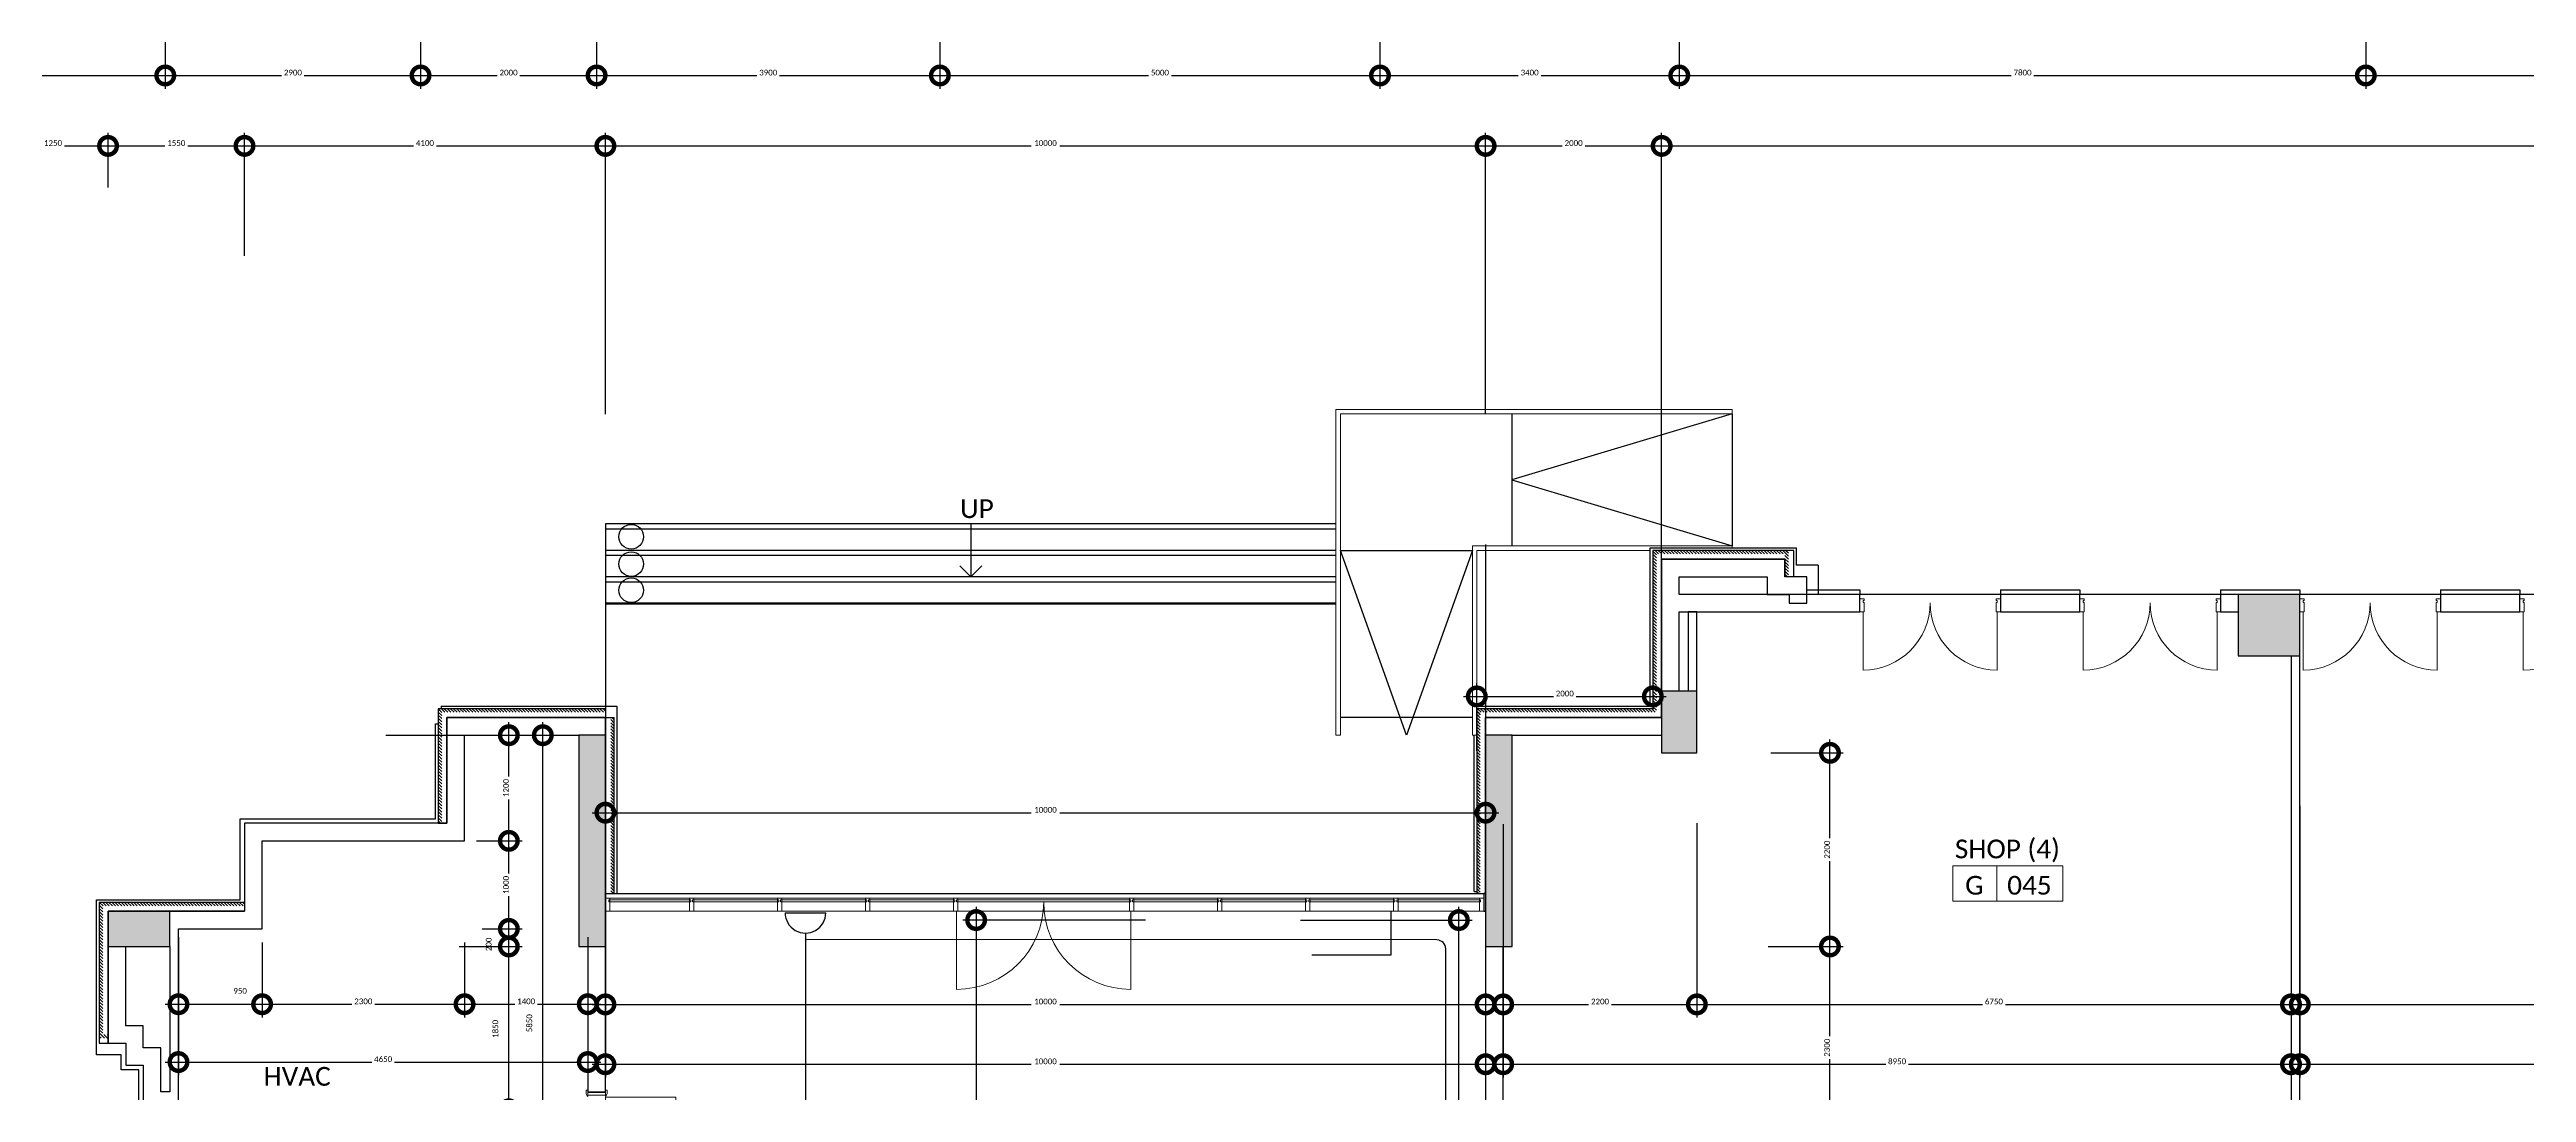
# Model space of a CAD drawing. Header units: metres. Extents: x 15.7 to 112.1, y 4.7 to 71.5.
# Drawn here: x 46.48 to 74.62, y 59.69 to 71.54 of the extents above; entities that cross this region are included whole.
import ezdxf

# ---------------------------------------------------------------- set-up
doc = ezdxf.new("R2010")
doc.units = ezdxf.units.M
doc.set_wipeout_variables(frame=1)
doc.linetypes.add('ECG_Line-Ptrn-Sold', pattern=[9144.001, 9144, -0.001])
doc.layers.get('0').update_dxf_attribs({"color": 3})
doc.layers.add('00', color=252, linetype='Continuous')
doc.layers.add('E-SOCKET', color=3, linetype='Continuous')
for name, color, linetype, lineweight in [('A-DETL-THIN', 151, 'ECG_Line-Ptrn-Sold', 25), ('A-DIM', 7, 'Continuous', 5), ('A-DOOR', 5, 'Continuous', 5), ('A-ELEV', 1, 'ECG_Line-Ptrn-Sold', 9), ('A-FLOR-HRAL', 1, 'Continuous', 9), ('A-TEXT', 7, 'ECG_Line-Ptrn-Sold', 13), ('A-WIN', 4, 'ECG_Line-Ptrn-Sold', 5)]:
    doc.layers.add(name, color=color, linetype=linetype, lineweight=lineweight)
doc.styles.add('Calibri', font='calibri.ttf', dxfattribs={"height": 0.212639})
doc.dimstyles.new('ECG_Dimn-Detl-100', dxfattribs={"dimscale": 0.3048, "dimtxt": 0.25, "dimasz": 1.312336, "dimexe": 0.492126, "dimexo": 0.0625, "dimgap": 0, "dimtad": 1, "dimdec": 0, "dimlfac": 1000, "dimzin": 0, "dimdsep": 46, "dimtxsty": 'Calibri', "dimblk1": 'DOTSMALL', "dimblk2": 'DOTSMALL', "dimsah": 1, "dimcen": 0.09, "dimdle": 0.492126, "dimazin": 0, "dimtfac": 1, "dimtdec": 4, "dimtix": 1, "dimtmove": 0, "dimatfit": 3, "dimfxl": 0.492126, "dimfxlon": 1, "dimtvp": 1, "dimtolj": 1, "dimtzin": 0, "dimarcsym": 2})
doc.dimstyles.new('ECG_Dimn-Detl-100_1', dxfattribs={"dimscale": 0.3048, "dimtxt": 0.25, "dimasz": 1.312336, "dimexe": 0.492126, "dimexo": 0.0625, "dimgap": 0, "dimtad": 1, "dimdec": 0, "dimlfac": 1000, "dimzin": 0, "dimdsep": 46, "dimtxsty": 'Calibri', "dimblk1": 'DOTSMALL', "dimblk2": 'DOTSMALL', "dimsah": 1, "dimcen": 0.09, "dimdle": 0.492126, "dimazin": 0, "dimtfac": 1, "dimtdec": 4, "dimtix": 1, "dimtmove": 2, "dimatfit": 3, "dimfxl": 0.492126, "dimfxlon": 1, "dimtvp": 1, "dimtolj": 1, "dimtzin": 0, "dimarcsym": 2})
doc.dimstyles.new('ECG_Dimn-Detl-100_2', dxfattribs={"dimscale": 0.3048, "dimtxt": 0.25, "dimasz": 1.312336, "dimexe": 0.492126, "dimexo": 0.0625, "dimgap": 0, "dimtad": 1, "dimdec": 0, "dimlfac": 1000, "dimzin": 0, "dimdsep": 46, "dimtxsty": 'Calibri', "dimblk1": 'DOTSMALL', "dimblk2": 'DOTSMALL', "dimsah": 1, "dimcen": 0.09, "dimdle": 0.492126, "dimazin": 0, "dimtfac": 1, "dimtdec": 4, "dimtix": 1, "dimtmove": 0, "dimatfit": 3, "dimfxl": 0.492126, "dimfxlon": 1, "dimtvp": 1, "dimtolj": 1, "dimtzin": 0, "dimarcsym": 2})
pattern_1 = [(135, (0, 0), (-0.0176776695, -0.0176776695), [])]

# ---------------------------------------------------------------- blocks, each defined once
blk = doc.blocks.new('Railing - Railing-2168353-GROUND FLOOR PLAN')
at = {"layer": 'A-FLOR-HRAL'}
for p, q in [((61.094, 67.447), (61.094, 65.847)), ((63.094, 67.447), (61.094, 67.447)), ((61.144, 67.397), (61.144, 65.847)), ((63.094, 67.397), (61.144, 67.397)), ((65.594, 67.447), (63.094, 67.447)), ((65.594, 67.397), (63.094, 67.397)), ((65.594, 67.447), (65.594, 67.397)), ((61.094, 65.847), (61.094, 63.747)), ((61.144, 65.847), (61.144, 63.747)), ((61.144, 63.747), (61.094, 63.747))]:
    blk.add_line(p, q, dxfattribs=at)
blk = doc.blocks.new('Railing - Railing-2168357-GROUND FLOOR PLAN')
at = {"layer": 'A-FLOR-HRAL'}
for p, q in [((62.644, 65.897), (62.644, 65.847)), ((63.094, 65.897), (62.644, 65.897)), ((65.594, 65.897), (63.094, 65.897)), ((65.594, 65.897), (65.594, 65.877)), ((62.644, 65.847), (62.644, 63.747)), ((62.694, 65.847), (62.694, 64.047)), ((63.094, 65.847), (62.694, 65.847)), ((64.664, 65.847), (63.094, 65.847)), ((62.694, 63.747), (62.644, 63.747))]:
    blk.add_line(p, q, dxfattribs=at)
blk = doc.blocks.new('ECG_Hollow Metal Doors and Frames_ External_Double Leaves - 1600x2200 mm-3162337-GROUND FLOOR PLAN')
at = {"layer": 'A-DOOR'}
for p, q in [((-0.74, 0.1), (-0.74, 0.9)), ((-0.74, 0.9), (-0.69, 0.9)), ((-0.69, 0.9), (-0.69, 0.1)), ((0.69, 0.9), (0.69, 0.1)), ((0.74, 0.9), (0.69, 0.9)), ((0.69, 0.1), (0.69, 0.9)), ((0.69, 0.9), (0.74, 0.9)), ((0.74, 0.1), (0.74, 0.9)), ((0.74, 0.9), (0.74, 0.1)), ((-0.777, 0.12), (-0.817, 0.12)), ((-0.817, 0.12), (-0.817, 0.1)), ((-0.8, 0.1), (-0.747, 0.1)), ((-0.76, 0.1), (-0.792, 0.1)), ((-0.792, 0.1), (-0.792, -0.1)), ((-0.751, 0.106), (-0.777, 0.12)), ((-0.76, -0.1), (-0.76, 0.1)), ((-0.69, 0.1), (-0.74, 0.1)), ((0.69, 0.1), (0.74, 0.1)), ((0.74, 0.1), (0.69, 0.1)), ((0.747, 0.1), (0.8, 0.1)), ((0.777, 0.12), (0.751, 0.106)), ((0.76, 0.1), (0.76, -0.1)), ((0.792, 0.1), (0.76, 0.1)), ((0.817, 0.12), (0.777, 0.12)), ((0.792, -0.1), (0.792, 0.1)), ((0.817, 0.1), (0.817, 0.12)), ((-0.817, -0.1), (-0.817, -0.12)), ((-0.817, -0.12), (-0.777, -0.12)), ((-0.747, -0.1), (-0.8, -0.1)), ((-0.792, -0.1), (-0.76, -0.1)), ((-0.777, -0.12), (-0.751, -0.106)), ((0.8, -0.1), (0.747, -0.1)), ((0.751, -0.106), (0.777, -0.12)), ((0.76, -0.1), (0.792, -0.1)), ((0.777, -0.12), (0.817, -0.12)), ((0.817, -0.12), (0.817, -0.1))]:
    blk.add_line(p, q, dxfattribs=at)
for centre, radius, start, end in [((-0.74, 0.16), 0.74, 360, 90), ((0.74, 0.16), 0.74, 90, 180), ((-0.755, 0.099), 0.00806, 7.125, 60.2551), ((0.755, 0.099), 0.00806, 119.7449, 172.875), ((-0.755, -0.099), 0.00806, 299.7449, 352.875), ((0.755, -0.099), 0.00806, 187.125, 240.2551)]:
    blk.add_arc(centre, radius, start, end, dxfattribs=at)
blk = doc.blocks.new('Rectangular Mullion - ECG-LEFT-END-MULION-DETAIL-2263705-GROUND FLOOR PLAN')
at = {"layer": 'A-ELEV'}
for p, q in [((61.799, 61.897), (62.724, 61.897)), ((61.799, 61.853), (61.799, 61.877)), ((61.799, 61.877), (62.724, 61.877)), ((62.724, 61.853), (61.799, 61.853)), ((61.799, 61.747), (62.724, 61.747)), ((62.724, 61.877), (62.724, 61.853))]:
    blk.add_line(p, q, dxfattribs=at)
blk = doc.blocks.new('Rectangular Mullion - ECG-LEFT-END-MULION-DETAIL-3430817-GROUND FLOOR PLAN')
at = {"layer": 'A-ELEV'}
for p, q in [((60.799, 61.897), (61.749, 61.897)), ((60.799, 61.853), (60.799, 61.877)), ((60.799, 61.877), (61.749, 61.877)), ((61.749, 61.853), (60.799, 61.853)), ((60.799, 61.747), (61.749, 61.747)), ((61.749, 61.877), (61.749, 61.853))]:
    blk.add_line(p, q, dxfattribs=at)
blk = doc.blocks.new('Rectangular Mullion - ECG-RIGHT-END-MULION-DETAIL-3048308-GROUND FLOOR PLAN')
at = {"layer": 'A-WIN'}
for p, q in [((-0.05, 0.012), (-0.05, 0.032)), ((-0.05, 0.032), (0, 0.032)), ((-0.038, 0.012), (-0.05, 0.012)), ((-0.038, -0.012), (-0.038, 0.012)), ((0, 0.032), (0, -0.118)), ((-0.05, -0.118), (-0.05, -0.012)), ((-0.05, -0.012), (-0.038, -0.012)), ((0, -0.118), (-0.05, -0.118))]:
    blk.add_line(p, q, dxfattribs=at)
blk = doc.blocks.new('Rectangular Mullion - ECG-LEFT-END-MULION-DETAIL-3048309-GROUND FLOOR PLAN')
at = {"layer": 'A-WIN'}
for p, q in [((0, 0.032), (-0.05, 0.032)), ((-0.05, 0.032), (-0.05, 0.012)), ((-0.05, 0.012), (-0.038, 0.012)), ((-0.038, 0.012), (-0.038, -0.012)), ((0, -0.118), (0, 0.032)), ((-0.05, -0.012), (-0.05, -0.118)), ((-0.038, -0.012), (-0.05, -0.012)), ((-0.05, -0.118), (0, -0.118))]:
    blk.add_line(p, q, dxfattribs=at)
blk = doc.blocks.new('Rectangular Mullion - ECG-MID-MULION-DETAIL-3048310-GROUND FLOOR PLAN')
at = {"layer": 'A-WIN'}
for p, q in [((-0.025, 0.032), (0.025, 0.032)), ((-0.025, 0.012), (-0.025, 0.032)), ((-0.01, 0.012), (-0.025, 0.012)), ((-0.01, -0.012), (-0.01, 0.012)), ((0.025, 0.012), (0.01, 0.012)), ((0.01, 0.012), (0.01, -0.012)), ((0.025, 0.032), (0.025, 0.012)), ((-0.025, -0.118), (-0.025, -0.012)), ((-0.025, -0.012), (-0.01, -0.012)), ((0.025, -0.118), (-0.025, -0.118)), ((0.01, -0.012), (0.025, -0.012)), ((0.025, -0.012), (0.025, -0.118))]:
    blk.add_line(p, q, dxfattribs=at)
blk = doc.blocks.new('M_Door-Curtain-Wall-Double-Storefront - M_Door-Curtain-Wall-Double-Storefront-3430836-GROUND FLOOR PLAN')
at = {"layer": 'A-DOOR'}
for p, q in [((-0.99, 0.118), (-0.99, 1.006)), ((0.99, 0.118), (0.99, 1.006))]:
    blk.add_line(p, q, dxfattribs=at)
for centre, start, end in [((-0.99, 0.016), 0, 90), ((0.99, 0.016), 90, 180)]:
    blk.add_arc(centre, 0.99, start, end, dxfattribs=at)
blk = doc.blocks.new('Rectangular Mullion - ECG-LEFT-END-MULION-DETAIL-2298037-GROUND FLOOR PLAN')
at = {"layer": 'A-ELEV'}
for p, q in [((62.894, 15.147), (61.919, 15.147)), ((61.919, 15.017), (61.919, 15.041)), ((61.919, 15.041), (62.894, 15.041)), ((62.894, 15.017), (61.919, 15.017)), ((62.894, 14.997), (61.919, 14.997))]:
    blk.add_line(p, q, dxfattribs=at)
blk = doc.blocks.new('Rectangular Mullion - ECG-LEFT-END-MULION-DETAIL-2298038-GROUND FLOOR PLAN')
at = {"layer": 'A-ELEV'}
for p, q in [((63.869, 15.147), (62.894, 15.147)), ((62.894, 15.041), (63.869, 15.041)), ((63.869, 15.017), (62.894, 15.017)), ((63.869, 14.997), (62.894, 14.997)), ((63.869, 15.041), (63.869, 15.017))]:
    blk.add_line(p, q, dxfattribs=at)
blk = doc.blocks.new('Rectangular Mullion - ECG-LEFT-END-MULION-DETAIL-3429149-GROUND FLOOR PLAN')
at = {"layer": 'A-ELEV'}
for p, q in [((52.844, 61.897), (53.749, 61.897)), ((52.844, 61.853), (52.844, 61.877)), ((52.844, 61.877), (53.749, 61.877)), ((53.749, 61.853), (52.844, 61.853)), ((52.844, 61.747), (53.749, 61.747)), ((53.749, 61.877), (53.749, 61.853))]:
    blk.add_line(p, q, dxfattribs=at)
blk = doc.blocks.new('M_Door-Curtain-Wall-Double-Storefront - M_Door-Curtain-Wall-Double-Storefront-3337631-GROUND FLOOR PLAN')
at = {"layer": 'A-DOOR'}
for p, q in [((-0.762, 0.118), (-0.762, 0.778)), ((0.762, 0.118), (0.762, 0.778))]:
    blk.add_line(p, q, dxfattribs=at)
for centre, start, end in [((-0.762, 0.016), 0, 90), ((0.762, 0.016), 90, 180)]:
    blk.add_arc(centre, 0.762, start, end, dxfattribs=at)
blk = doc.blocks.new('Rectangular Mullion - ECG-RIGHT-END-MULION-DETAIL-3271408-GROUND FLOOR PLAN')
at = {"layer": 'A-WIN'}
for p, q in [((-0.05, 0.012), (-0.05, 0.032)), ((-0.05, 0.032), (0, 0.032)), ((-0.038, 0.012), (-0.05, 0.012)), ((-0.038, -0.012), (-0.038, 0.012)), ((0, 0.032), (0, -0.118)), ((-0.05, -0.118), (-0.05, -0.012)), ((-0.05, -0.012), (-0.038, -0.012)), ((0, -0.118), (-0.05, -0.118))]:
    blk.add_line(p, q, dxfattribs=at)
blk = doc.blocks.new('Rectangular Mullion - ECG-LEFT-END-MULION-DETAIL-3337275-GROUND FLOOR PLAN')
at = {"layer": 'A-WIN'}
for p, q in [((0, 0.032), (-0.05, 0.032)), ((-0.05, 0.032), (-0.05, 0.012)), ((-0.05, 0.012), (-0.038, 0.012)), ((-0.038, 0.012), (-0.038, -0.012)), ((0, -0.118), (0, 0.032)), ((-0.05, -0.012), (-0.05, -0.118)), ((-0.038, -0.012), (-0.05, -0.012)), ((-0.05, -0.118), (0, -0.118))]:
    blk.add_line(p, q, dxfattribs=at)
blk = doc.blocks.new('ECG_G-Tag-Room - ECG_G-Tag-Room-Engl-1568319-GROUND FLOOR PLAN')
at = {"layer": 'A-TEXT'}
for p, q in [((-0.00625, 0), (-0.00625, -0.004)), ((0.00625, 0), (-0.00625, 0)), ((-0.00125, -0.004), (-0.00125, 0)), ((0.00625, 0), (0.00625, -0.004)), ((0.00625, -0.004), (-0.00625, -0.004))]:
    blk.add_line(p, q, dxfattribs=at)
blk = doc.blocks.new('_DotSmall')
at = {"color": 0, "linetype": 'ByBlock', "const_width": 0.5}
blk.add_lwpolyline([(-0.0625, 0, 1), (0.0625, 0, 1)], format="xyb", close=True, dxfattribs=at)
blk = doc.blocks.new('SS')
at = {"color": 3}
blk.add_wipeout([(-0.231, 0), (-0.222, 0.062), (-0.202, 0.111), (-0.167, 0.159), (-0.126, 0.193), (-0.069, 0.22), (-0.025, 0.229), (0.05, 0.225), (0.112, 0.201), (0.155, 0.171), (0.195, 0.123), (0.218, 0.077), (0.229, 0.025), (0.229, 0)], dxfattribs=at)
at = {"layer": 'E-SOCKET', "color": 3}
for points in [[(0, 0.231), (-0.002, 0.449)], [(0.231, 0), (-0.231, 0)]]:
    blk.add_lwpolyline(points, dxfattribs=at)
blk.add_arc((0, 0), 0.231, 359.9102, 180.0898, dxfattribs=at)

msp = doc.modelspace()

# ---------------------------------------------------------------- hatches: boundary and pattern name
at = {"layer": '00'}
h = msp.add_hatch(dxfattribs=at)
h.set_pattern_fill('FP_2', color=256, style=0, pattern_type=2)
h.set_pattern_definition(pattern_1)
h.paths.add_polyline_path([(66.2339, 65.8073), (66.2339, 65.8473), (64.6939, 65.8473), (64.6939, 65.8073), (66.1939, 65.8073)], flags=0)
h = msp.add_hatch(dxfattribs=at)
h.set_pattern_fill('FP_2', color=256, style=0, pattern_type=2)
h.set_pattern_definition(pattern_1)
h.paths.add_polyline_path([(64.7339, 64.0073), (64.7339, 65.8073), (64.6939, 65.8073), (64.6939, 64.0073)], flags=0)
h = msp.add_hatch(dxfattribs=at)
h.set_pattern_fill('FP_2', color=256, style=0, pattern_type=2)
h.set_pattern_definition(pattern_1)
h.paths.add_polyline_path([(66.1939, 65.5473), (66.2339, 65.5473), (66.2339, 65.8073), (66.1939, 65.8073), (66.1939, 65.7473)], flags=0)
for points in [[(72.0439, 64.6473), (72.0439, 65.3473), (71.3439, 65.3473), (71.3439, 64.6473), (71.9439, 64.6473)], [(65.1939, 63.5473), (65.1939, 64.2473), (64.7939, 64.2473), (64.7939, 63.5473)], [(52.4939, 61.3473), (52.7939, 61.3473), (52.7939, 63.7473), (52.4939, 63.7473), (52.4939, 62.8658)], [(62.7939, 61.3473), (63.0939, 61.3473), (63.0939, 63.7473), (62.7939, 63.7473), (62.7939, 62.8658)], [(47.1439, 61.3473), (47.8439, 61.3473), (47.8439, 61.7473), (47.1439, 61.7473)]]:
    msp.add_hatch(color=256, dxfattribs=at).paths.add_polyline_path(points, flags=0)
h = msp.add_hatch(dxfattribs=at)
h.set_pattern_fill('FP_2', color=256, style=0, pattern_type=2)
h.set_pattern_definition(pattern_1)
h.paths.add_polyline_path([(50.8939, 62.7473), (50.9339, 62.7473), (50.9339, 64.0473), (50.8939, 64.0473), (50.8939, 62.8658)], flags=0)
h = msp.add_hatch(dxfattribs=at)
h.set_pattern_fill('FP_2', color=256, style=0, pattern_type=2)
h.set_pattern_definition(pattern_1)
h.paths.add_polyline_path([(50.9939, 64.0073), (52.7939, 64.0073), (52.7939, 64.0473), (50.9339, 64.0473), (50.9339, 64.0073)], flags=0)
h = msp.add_hatch(dxfattribs=at)
h.set_pattern_fill('FP_2', color=256, style=0, pattern_type=2)
h.set_pattern_definition(pattern_1)
h.paths.add_polyline_path([(52.8939, 61.9473), (52.8939, 63.9473), (52.8539, 63.9473), (52.8539, 61.9473)], flags=0)
h = msp.add_hatch(dxfattribs=at)
h.set_pattern_fill('FP_2', color=256, style=0, pattern_type=2)
h.set_pattern_definition(pattern_1)
h.paths.add_polyline_path([(62.6937, 64.0073), (64.6939, 64.0073), (64.6939, 64.0473), (62.6937, 64.0473)], flags=0)
h = msp.add_hatch(dxfattribs=at)
h.set_pattern_fill('FP_2', color=256, style=0, pattern_type=2)
h.set_pattern_definition(pattern_1)
h.paths.add_polyline_path([(62.6937, 61.9473), (62.7337, 61.9473), (62.7337, 64.0073), (62.6937, 64.0073), (62.6937, 62.8658)], flags=0)
h = msp.add_hatch(dxfattribs=at)
h.set_pattern_fill('FP_2', color=256, style=0, pattern_type=2)
h.set_pattern_definition(pattern_1)
h.paths.add_polyline_path([(47.0439, 61.8073), (48.6939, 61.8073), (48.6939, 61.8473), (47.0439, 61.8473)], flags=0)
h = msp.add_hatch(dxfattribs=at)
h.set_pattern_fill('FP_2', color=256, style=0, pattern_type=2)
h.set_pattern_definition(pattern_1)
h.paths.add_polyline_path([(47.0839, 60.3073), (47.0839, 61.8073), (47.0439, 61.8073), (47.0439, 60.3073)], flags=0)
h = msp.add_hatch(dxfattribs=at)
h.set_pattern_fill('FP_2', color=256, style=0, pattern_type=2)
h.set_pattern_definition(pattern_1)
h.paths.add_polyline_path([(47.0839, 60.3073), (47.1439, 60.3073), (47.1439, 60.3473), (47.0839, 60.3473)], flags=0)

# ---------------------------------------------------------------- linework, layer by layer
for p, q in [((63.0937, 67.3971), (63.0937, 65.8971)), ((65.5937, 67.3971), (63.0937, 66.6471)), ((65.5937, 67.3971), (65.5937, 65.8971)), ((63.0937, 66.6471), (65.5937, 65.8971)), ((61.0937, 66.1473), (52.7939, 66.1473)), ((52.7939, 66.1473), (52.7939, 65.8473)), ((56.9438, 66.1473), (56.9438, 65.8473)), ((61.0937, 66.0873), (52.7939, 66.0873)), ((64.6639, 64.0773), (64.6639, 65.8773)), ((64.6639, 65.8773), (66.3239, 65.8773)), ((66.3239, 65.8773), (66.3239, 65.6773)), ((52.7939, 65.8473), (52.7939, 65.5473)), ((61.0937, 65.8473), (52.7939, 65.8473)), ((61.0937, 65.7873), (52.7939, 65.7873)), ((56.9438, 65.5473), (56.8188, 65.6723)), ((56.9438, 65.8473), (56.9438, 65.5473)), ((56.9438, 65.5473), (57.0688, 65.6723)), ((61.1437, 65.8471), (62.6437, 65.8471)), ((61.8937, 63.7473), (61.1437, 65.8471)), ((62.6437, 65.8471), (61.8937, 63.7473)), ((66.2939, 65.8473), (64.6939, 65.8473)), ((64.6939, 65.8473), (64.6939, 64.0473)), ((66.1939, 65.7473), (64.7939, 65.7473)), ((64.7939, 65.7473), (64.7939, 64.2473)), ((64.7939, 65.7473), (66.1939, 65.7473)), ((64.7939, 63.9473), (64.7939, 65.7473)), ((66.1939, 65.5473), (66.1939, 65.7473)), ((66.1939, 65.7473), (66.1939, 65.5473)), ((66.2939, 65.5473), (66.2939, 65.8473)), ((66.5739, 65.6773), (66.3239, 65.6773)), ((66.5739, 65.6773), (66.5739, 65.3473)), ((52.7939, 65.5473), (52.7939, 65.2473)), ((61.0937, 65.5473), (52.7939, 65.5473)), ((61.0937, 65.4873), (52.7939, 65.4873)), ((64.9939, 65.5473), (65.9939, 65.5473)), ((64.9939, 65.3473), (64.9939, 65.5473)), ((67.0439, 65.3473), (64.9939, 65.3473)), ((65.9939, 65.5473), (65.9939, 65.3473)), ((65.9939, 65.3473), (66.2439, 65.3473)), ((66.4439, 65.5473), (66.1939, 65.5473)), ((66.2439, 65.3473), (66.2439, 65.2473)), ((66.4439, 65.2473), (66.4439, 65.5473)), ((66.4439, 65.3973), (67.0439, 65.3973)), ((67.0439, 65.3973), (67.0439, 65.3473)), ((68.6439, 65.3473), (67.0439, 65.3473)), ((67.0439, 65.1473), (67.0439, 65.3473)), ((68.6439, 65.3973), (69.5439, 65.3973)), ((68.6439, 65.3973), (68.6439, 65.3473)), ((69.5439, 65.3473), (68.6439, 65.3473)), ((68.6439, 65.3473), (68.6439, 65.1473)), ((69.5439, 65.3973), (69.5439, 65.3473)), ((71.1439, 65.3473), (69.5439, 65.3473)), ((69.5439, 65.1473), (69.5439, 65.3473)), ((71.1439, 65.3973), (72.0439, 65.3973)), ((71.1439, 65.3973), (71.1439, 65.3473)), ((71.3439, 65.3473), (71.1439, 65.3473)), ((71.1439, 65.3473), (71.1439, 65.1473)), ((71.3439, 65.3473), (71.3439, 65.1473)), ((72.0439, 65.3473), (71.3439, 65.3473)), ((72.0439, 65.3973), (72.0439, 65.3473)), ((72.0439, 64.6473), (72.0439, 65.3473)), ((73.6439, 65.3473), (72.0439, 65.3473)), ((73.6439, 65.3973), (74.5439, 65.3973)), ((73.6439, 65.3973), (73.6439, 65.3473)), ((74.5439, 65.3473), (73.6439, 65.3473)), ((73.6439, 65.3473), (73.6439, 65.1473)), ((74.5439, 65.3973), (74.5439, 65.3473)), ((76.1439, 65.3473), (74.5439, 65.3473)), ((74.5439, 65.1473), (74.5439, 65.3473)), ((61.0937, 65.2473), (52.7939, 65.2473)), ((52.7939, 65.2473), (52.7939, 64.0773)), ((61.0937, 65.236), (52.7939, 65.236)), ((64.9939, 64.2473), (64.9939, 65.1473)), ((64.9939, 65.1473), (67.0439, 65.1473)), ((65.1939, 65.1473), (65.0939, 65.1473)), ((65.0939, 65.1473), (65.0939, 64.2473)), ((65.1939, 64.2473), (65.1939, 65.1473)), ((66.2439, 65.2473), (66.4439, 65.2473)), ((68.6439, 65.1473), (69.5439, 65.1473)), ((71.1439, 65.1473), (71.3439, 65.1473)), ((71.3439, 65.1473), (71.3439, 64.6473)), ((73.6439, 65.1473), (74.5439, 65.1473)), ((71.3439, 64.6473), (71.9439, 64.6473)), ((71.9439, 64.6473), (71.9439, 58.4473)), ((71.9439, 64.6473), (72.0439, 64.6473)), ((72.0439, 59.0473), (72.0439, 64.6473)), ((64.9939, 64.2473), (64.7939, 64.2473)), ((64.7939, 64.2473), (64.7939, 63.9473)), ((65.0939, 64.2473), (64.9939, 64.2473)), ((65.1939, 64.2473), (65.0939, 64.2473)), ((65.1939, 63.5473), (65.1939, 64.2473)), ((50.8939, 64.0473), (50.8939, 62.7473)), ((52.7939, 64.0473), (50.8939, 64.0473)), ((50.9289, 64.0773), (52.9239, 64.0773)), ((50.9289, 64.0773), (50.9289, 64.0473)), ((52.7939, 63.9473), (50.9939, 63.9473)), ((50.9939, 62.7473), (50.9939, 63.9473)), ((50.9939, 63.9473), (52.8939, 63.9473)), ((50.9939, 63.9473), (50.9939, 62.7473)), ((52.7939, 64.0473), (52.7939, 61.9473)), ((52.7939, 63.7473), (52.7939, 63.9473)), ((52.8939, 61.9473), (52.8939, 63.9473)), ((52.9239, 64.0773), (52.9239, 61.9473)), ((62.6437, 63.9473), (61.1437, 63.9473)), ((62.6937, 64.0773), (64.6639, 64.0773)), ((64.6939, 64.0473), (62.6937, 64.0473)), ((62.6937, 64.0473), (62.6937, 61.9473)), ((62.7937, 63.9473), (62.7937, 61.9473)), ((64.7939, 63.9473), (62.7937, 63.9473)), ((62.7937, 63.9473), (64.7939, 63.9473)), ((62.7937, 61.9473), (62.7937, 63.9473)), ((64.7939, 63.9473), (64.7939, 63.7473)), ((50.8639, 62.7973), (50.8639, 63.8773)), ((50.8639, 63.8773), (50.8939, 63.8773)), ((51.1939, 63.7473), (52.4939, 63.7473)), ((51.1939, 62.5473), (51.1939, 63.7473)), ((52.5939, 63.7473), (52.4939, 63.7473)), ((52.4939, 63.7473), (52.4939, 61.3473)), ((52.7939, 63.7473), (52.5939, 63.7473)), ((52.7939, 61.3473), (52.7939, 63.7473)), ((62.6639, 61.9723), (62.6639, 63.7473)), ((62.9937, 63.7473), (62.7939, 63.7473)), ((62.7939, 63.7473), (62.7939, 61.3473)), ((63.0939, 63.7473), (62.9937, 63.7473)), ((63.0939, 63.7473), (64.7939, 63.7473)), ((63.0939, 61.3473), (63.0939, 63.7473)), ((64.7939, 63.7473), (64.7939, 63.5473)), ((64.7939, 63.5473), (65.1939, 63.5473)), ((48.6439, 61.8773), (48.6439, 62.7973)), ((48.6439, 62.7973), (50.8639, 62.7973)), ((48.6939, 62.7473), (48.6939, 61.7473)), ((50.9939, 62.7473), (48.6939, 62.7473)), ((48.8939, 61.5473), (48.8939, 62.5473)), ((48.8939, 62.5473), (51.1939, 62.5473)), ((50.8939, 62.7473), (50.9939, 62.7473)), ((52.7939, 61.9473), (52.8939, 61.9473)), ((52.8939, 61.9473), (62.6937, 61.9473)), ((52.9239, 61.9473), (62.6937, 61.9473)), ((62.6639, 61.9723), (62.6937, 61.9723)), ((62.6937, 61.9473), (62.7937, 61.9473)), ((62.7937, 61.9473), (62.7738, 61.9473)), ((62.7738, 61.9473), (62.7738, 61.7473)), ((47.0139, 60.1173), (47.0139, 61.8773)), ((47.0139, 61.8773), (48.6439, 61.8773)), ((48.6939, 61.8473), (47.0439, 61.8473)), ((47.0439, 61.8473), (47.0439, 60.2473)), ((47.1439, 61.7473), (47.8439, 61.7473)), ((47.1439, 60.3473), (47.1439, 61.7473)), ((47.8439, 61.7473), (47.1439, 61.7473)), ((47.1439, 61.7473), (47.1439, 61.3473)), ((48.6939, 61.7473), (47.8439, 61.7473)), ((47.8439, 61.7473), (48.6939, 61.7473)), ((47.8439, 61.5473), (47.8439, 61.7473)), ((62.7738, 61.7473), (62.7937, 61.7473)), ((62.7937, 61.7473), (62.7937, 58.0973)), ((47.1439, 61.3473), (47.1439, 60.2473)), ((47.1439, 61.3473), (47.3439, 61.3473)), ((47.3439, 60.4473), (47.3439, 61.3473)), ((47.3439, 61.3473), (47.8439, 61.3473)), ((47.8439, 61.3473), (47.8439, 61.5473)), ((47.8439, 61.3473), (47.8439, 59.6973)), ((47.9439, 61.5473), (48.8939, 61.5473)), ((47.9439, 59.4973), (47.9439, 61.5473)), ((52.4939, 61.3473), (52.5939, 61.3473)), ((52.5939, 61.3473), (52.5939, 59.6973)), ((52.5939, 61.3473), (52.7939, 61.3473)), ((52.7939, 59.6973), (52.7939, 61.3473)), ((62.7939, 61.3473), (62.9937, 61.3473)), ((62.9937, 58.4473), (62.9937, 61.3473)), ((62.9937, 61.3473), (63.0939, 61.3473)), ((47.0439, 60.2473), (47.1439, 60.2473)), ((47.1439, 60.2473), (47.1439, 60.3473)), ((47.1439, 60.2473), (47.3439, 60.2473)), ((47.5439, 60.4473), (47.3439, 60.4473)), ((47.3439, 60.2473), (47.3439, 59.9973)), ((47.5439, 60.1973), (47.5439, 60.4473)), ((47.2939, 60.1173), (47.0139, 60.1173)), ((47.2939, 59.9473), (47.2939, 60.1173)), ((47.4939, 59.9473), (47.2939, 59.9473)), ((47.3439, 59.9973), (47.5439, 59.9973)), ((47.4939, 53.7273), (47.4939, 59.9473)), ((47.7439, 60.1973), (47.5439, 60.1973)), ((47.5439, 59.9973), (47.5439, 59.4973)), ((47.7439, 59.6973), (47.7439, 60.1973)), ((47.8439, 59.6973), (47.7439, 59.6973)), ((52.5939, 59.6973), (52.7939, 59.6973))]:
    msp.add_line(p, q, dxfattribs=at)
for centre in [(53.0873, 66.0024), (53.0873, 65.6914), (53.0873, 65.3938)]:
    msp.add_circle(centre, 0.14, dxfattribs=at)
at = {"layer": 'A-DETL-THIN'}
for p, q in [((61.7189, 61.7473), (61.7189, 61.2473)), ((61.7189, 61.2473), (60.8189, 61.2473))]:
    msp.add_line(p, q, dxfattribs=at)

# ---------------------------------------------------------------- block references
at = {"layer": '00'}
for name, p in [('Railing - Railing-2168353-GROUND FLOOR PLAN', (0, 0)), ('Railing - Railing-2168357-GROUND FLOOR PLAN', (0, 0)), ('Rectangular Mullion - ECG-LEFT-END-MULION-DETAIL-3337275-GROUND FLOOR PLAN', (68.6439, 65.2653)), ('Rectangular Mullion - ECG-LEFT-END-MULION-DETAIL-3337275-GROUND FLOOR PLAN', (71.1439, 65.2653)), ('Rectangular Mullion - ECG-LEFT-END-MULION-DETAIL-3337275-GROUND FLOOR PLAN', (73.6439, 65.2653)), ('Rectangular Mullion - ECG-LEFT-END-MULION-DETAIL-3429149-GROUND FLOOR PLAN', (0, 0)), ('Rectangular Mullion - ECG-LEFT-END-MULION-DETAIL-3430817-GROUND FLOOR PLAN', (-7, 0)), ('Rectangular Mullion - ECG-LEFT-END-MULION-DETAIL-3430817-GROUND FLOOR PLAN', (-6, 0)), ('Rectangular Mullion - ECG-LEFT-END-MULION-DETAIL-3430817-GROUND FLOOR PLAN', (-5, 0)), ('Rectangular Mullion - ECG-LEFT-END-MULION-DETAIL-3430817-GROUND FLOOR PLAN', (-2, 0)), ('Rectangular Mullion - ECG-LEFT-END-MULION-DETAIL-3430817-GROUND FLOOR PLAN', (-1, 0)), ('Rectangular Mullion - ECG-LEFT-END-MULION-DETAIL-3430817-GROUND FLOOR PLAN', (0, 0)), ('Rectangular Mullion - ECG-LEFT-END-MULION-DETAIL-2263705-GROUND FLOOR PLAN', (0, 0)), ('Rectangular Mullion - ECG-LEFT-END-MULION-DETAIL-3048309-GROUND FLOOR PLAN', (62.7738, 61.8653))]:
    msp.add_blockref(name, p, dxfattribs=at)
at = {"layer": '00', "extrusion": (0, 0, -1)}
for name, p in [('Rectangular Mullion - ECG-RIGHT-END-MULION-DETAIL-3271408-GROUND FLOOR PLAN', (-67.0439, 65.2653)), ('Rectangular Mullion - ECG-RIGHT-END-MULION-DETAIL-3271408-GROUND FLOOR PLAN', (-69.5439, 65.2653)), ('Rectangular Mullion - ECG-RIGHT-END-MULION-DETAIL-3271408-GROUND FLOOR PLAN', (-72.0439, 65.2653)), ('Rectangular Mullion - ECG-RIGHT-END-MULION-DETAIL-3271408-GROUND FLOOR PLAN', (-74.5439, 65.2653)), ('Rectangular Mullion - ECG-RIGHT-END-MULION-DETAIL-3048308-GROUND FLOOR PLAN', (-52.7939, 61.8653)), ('Rectangular Mullion - ECG-MID-MULION-DETAIL-3048310-GROUND FLOOR PLAN', (-53.7738, 61.8653)), ('Rectangular Mullion - ECG-MID-MULION-DETAIL-3048310-GROUND FLOOR PLAN', (-54.7738, 61.8653)), ('Rectangular Mullion - ECG-MID-MULION-DETAIL-3048310-GROUND FLOOR PLAN', (-55.7738, 61.8653)), ('Rectangular Mullion - ECG-MID-MULION-DETAIL-3048310-GROUND FLOOR PLAN', (-56.7738, 61.8653)), ('Rectangular Mullion - ECG-MID-MULION-DETAIL-3048310-GROUND FLOOR PLAN', (-58.7738, 61.8653)), ('Rectangular Mullion - ECG-MID-MULION-DETAIL-3048310-GROUND FLOOR PLAN', (-59.7738, 61.8653)), ('Rectangular Mullion - ECG-MID-MULION-DETAIL-3048310-GROUND FLOOR PLAN', (-60.7738, 61.8653)), ('Rectangular Mullion - ECG-MID-MULION-DETAIL-3048310-GROUND FLOOR PLAN', (-61.7738, 61.8653))]:
    msp.add_blockref(name, p, dxfattribs=at)
at = {"layer": '00'}
for name, p, rotation in [('M_Door-Curtain-Wall-Double-Storefront - M_Door-Curtain-Wall-Double-Storefront-3337631-GROUND FLOOR PLAN', (67.8439, 65.2653), 180), ('M_Door-Curtain-Wall-Double-Storefront - M_Door-Curtain-Wall-Double-Storefront-3337631-GROUND FLOOR PLAN', (70.3439, 65.2653), 180), ('M_Door-Curtain-Wall-Double-Storefront - M_Door-Curtain-Wall-Double-Storefront-3337631-GROUND FLOOR PLAN', (72.8439, 65.2653), 180), ('M_Door-Curtain-Wall-Double-Storefront - M_Door-Curtain-Wall-Double-Storefront-3337631-GROUND FLOOR PLAN', (75.3439, 65.2653), 180), ('M_Door-Curtain-Wall-Double-Storefront - M_Door-Curtain-Wall-Double-Storefront-3430836-GROUND FLOOR PLAN', (57.7738, 61.8653), 180), ('Rectangular Mullion - ECG-LEFT-END-MULION-DETAIL-2298038-GROUND FLOOR PLAN', (120.668, 76.8947), 180), ('Rectangular Mullion - ECG-LEFT-END-MULION-DETAIL-2298037-GROUND FLOOR PLAN', (120.668, 76.8947), 180), ('ECG_Hollow Metal Doors and Frames_ External_Double Leaves - 1600x2200 mm-3162337-GROUND FLOOR PLAN', (52.6939, 58.8973), 269.9999999999996)]:
    msp.add_blockref(name, p, dxfattribs=dict(at, rotation=rotation))
at = {"layer": '00', "xscale": 99.99999999999993, "yscale": 99.99999999999993, "zscale": 99.99999999999993}
msp.add_blockref('ECG_G-Tag-Room - ECG_G-Tag-Room-Engl-1568319-GROUND FLOOR PLAN', (68.7269, 62.2638), dxfattribs=at)

# ---------------------------------------------------------------- texts
at = {"layer": '00', "line_spacing_factor": 1.156427, "style": 'Calibri'}
for s, insert, char_height, width, attachment_point in [('UP', (56.8226, 66.4269), 0.21264, 0.467213, 1), ('SHOP (4)', (68.722, 62.5614), 0.21264, 1.449, 2), ('\\fCalibri|b0|i0|c178|p34|;G', (68.3465, 62.1488), 0.212639, 0.255, 2), ('045', (68.972, 62.1488), 0.21264, 0.612, 2), ('HVAC', (49.2917, 59.9782), 0.21264, 0.924, 2)]:
    msp.add_mtext(s, dxfattribs=dict(at, insert=insert, char_height=char_height, width=width, attachment_point=attachment_point))

# ---------------------------------------------------------------- dimensions: what is measured, and where the dimension line sits
at = {"layer": 'A-DIM'}
for base, p1, p2, dimstyle, override in [((47.7939, 71.242), (40.3939, 71.392), (47.7939, 71.392), 'ECG_Dimn-Detl-100', {"dimpost": '<>', "dimfxl": 7.4}), ((50.6939, 71.242), (47.7939, 71.392), (50.6939, 71.392), 'ECG_Dimn-Detl-100', {"dimpost": '<>', "dimfxl": 2.9}), ((52.6939, 71.242), (50.6939, 71.392), (52.6939, 71.392), 'ECG_Dimn-Detl-100', {"dimpost": '<>', "dimfxl": 2}), ((56.5939, 71.242), (52.6939, 71.392), (56.5939, 71.392), 'ECG_Dimn-Detl-100', {"dimpost": '<>', "dimfxl": 3.9}), ((61.5939, 71.242), (56.5939, 71.392), (61.5939, 71.392), 'ECG_Dimn-Detl-100', {"dimpost": '<>', "dimfxl": 5}), ((64.9939, 71.242), (61.5939, 71.392), (64.9939, 71.392), 'ECG_Dimn-Detl-100', {"dimpost": '<>', "dimfxl": 3.4}), ((72.7939, 71.242), (64.9939, 71.392), (72.7939, 71.392), 'ECG_Dimn-Detl-100', {"dimpost": '<>', "dimfxl": 7.8}), ((80.1939, 71.242), (72.7939, 71.392), (80.1939, 71.392), 'ECG_Dimn-Detl-100', {"dimpost": '<>', "dimfxl": 7.4}), ((47.1439, 70.442), (45.8939, 70.292), (47.1439, 70.292), 'ECG_Dimn-Detl-100_2', {"dimpost": '<>', "dimfxl": 1.25}), ((48.6939, 70.442), (47.1439, 70.292), (48.6939, 70.292), 'ECG_Dimn-Detl-100_2', {"dimpost": '<>', "dimfxl": 1.55}), ((52.7939, 70.442), (48.6939, 70.292), (52.7939, 70.292), 'ECG_Dimn-Detl-100_2', {"dimpost": '<>', "dimfxl": 4.1}), ((62.7939, 70.442), (52.7939, 70.292), (62.7939, 70.292), 'ECG_Dimn-Detl-100_2', {"dimpost": '<>', "dimfxl": 10}), ((64.7939, 70.442), (62.7939, 70.292), (64.7939, 70.292), 'ECG_Dimn-Detl-100_2', {"dimpost": '<>', "dimfxl": 2}), ((85.8939, 70.442), (64.7939, 70.292), (85.8939, 70.292), 'ECG_Dimn-Detl-100_2', {"dimpost": '<>', "dimfxl": 21.1}), ((64.6939, 64.188), (62.6937, 64.038), (64.6939, 64.338), 'ECG_Dimn-Detl-100', {"dimpost": '<>', "dimfxl": 2.022622}), ((62.7937, 62.8674), (52.7939, 63.0174), (62.7937, 63.0174), 'ECG_Dimn-Detl-100', {"dimpost": '<>', "dimfxl": 9.999751}), ((51.1939, 60.6912), (48.8939, 60.8412), (51.1939, 60.8412), 'ECG_Dimn-Detl-100', {"dimpost": '<>', "dimfxl": 2.3}), ((52.5939, 60.6912), (51.1939, 60.8412), (52.5939, 60.8412), 'ECG_Dimn-Detl-100', {"dimpost": '<>', "dimfxl": 1.4}), ((62.7937, 60.6892), (52.7939, 60.8392), (62.7937, 60.8392), 'ECG_Dimn-Detl-100', {"dimpost": '<>', "dimfxl": 9.999751}), ((65.1939, 60.6892), (62.9937, 60.8392), (65.1939, 60.8392), 'ECG_Dimn-Detl-100', {"dimpost": '<>', "dimfxl": 2.200249}), ((71.9439, 60.6892), (65.1939, 60.8392), (71.9439, 60.8392), 'ECG_Dimn-Detl-100', {"dimpost": '<>', "dimfxl": 6.75}), ((79.4439, 60.6892), (72.0439, 60.8392), (79.4439, 60.8392), 'ECG_Dimn-Detl-100_2', {"dimpost": '<>', "dimfxl": 7.4}), ((52.5939, 60.0344), (47.9439, 60.1844), (52.5939, 60.1844), 'ECG_Dimn-Detl-100', {"dimpost": '<>', "dimfxl": 4.65}), ((62.7937, 60.0096), (52.7939, 60.1596), (62.7937, 60.1596), 'ECG_Dimn-Detl-100', {"dimpost": '<>', "dimfxl": 9.999751}), ((71.9439, 60.0096), (62.9937, 60.1596), (71.9439, 60.1596), 'ECG_Dimn-Detl-100', {"dimpost": '<>', "dimfxl": 8.950249}), ((79.4439, 60.0096), (72.0439, 60.1596), (79.4439, 60.1596), 'ECG_Dimn-Detl-100', {"dimpost": '<>', "dimfxl": 7.4})]:
    msp.add_linear_dim(base=base, p1=p1, p2=p2, dimstyle=dimstyle, override=override, dxfattribs=at).render()
for base, p1, p2, override in [((51.6971, 63.7473), (51.5471, 62.5473), (51.5471, 63.7473), {"dimpost": '<>', "dimfxl": 1.2}), ((66.7059, 63.5473), (66.5559, 61.3473), (66.5559, 63.5473), {"dimpost": '<>', "dimfxl": 2.2}), ((51.6971, 62.5473), (51.5471, 61.5473), (51.5471, 62.5473), {"dimpost": '<>', "dimfxl": 1}), ((57.0059, 55.3473), (57.1559, 61.6473), (56.8559, 55.3473), {"dimpost": '<>', "dimfxl": 6.307139}), ((62.4899, 61.6473), (62.6399, 55.7473), (62.3399, 61.6473), {"dimpost": '<>', "dimfxl": 5.907622}), ((66.7059, 61.3473), (66.5559, 59.0473), (66.5559, 61.3473), {"dimpost": '<>', "dimfxl": 2.3})]:
    msp.add_linear_dim(base=base, p1=p1, p2=p2, angle=90, dimstyle='ECG_Dimn-Detl-100', override=override, dxfattribs=at).render()
for base, p1, p2, location, override in [((52.0831, 63.7473), (51.9331, 57.8973), (51.9331, 63.7473), (51.9302, 60.4758), {"dimpost": '<>', "dimfxl": 5.85}), ((51.6971, 61.5473), (51.5471, 61.3473), (51.5471, 61.5473), (51.4681, 61.3711), {"dimpost": '<>', "dimfxl": 0.2}), ((51.6971, 61.3473), (51.5471, 59.4973), (51.5471, 61.3473), (51.5442, 60.4115), {"dimpost": '<>', "dimfxl": 1.85})]:
    msp.add_linear_dim(base=base, p1=p1, p2=p2, angle=90, location=location, text_rotation=90, dimstyle='ECG_Dimn-Detl-100_1', override=override, dxfattribs=at).render()
msp.add_linear_dim(base=(48.8939, 60.6912), p1=(47.9439, 60.8412), p2=(48.8939, 60.8412), location=(48.644, 60.8421), dimstyle='ECG_Dimn-Detl-100_1', override={"dimpost": '<>', "dimfxl": 0.95}, dxfattribs=at).render()

# ---------------------------------------------------------------- next in the draw order: block references
at = {"color": 1, "rotation": 180}
msp.add_blockref('SS', (55.0668, 61.7304), dxfattribs=at)

# ---------------------------------------------------------------- next in the draw order: linework, layer by layer
at = {"color": 3}
msp.add_lwpolyline([(62.3406, 59.2625), (62.3406, 61.321, 0.4140341), (62.2406, 61.421), (55.0675, 61.4254), (55.0675, 55.4473, 0.4142136), (55.1675, 55.3473), (55.9439, 55.3473), (56.2157, 55.3473, -0.4126958), (56.3157, 55.2478), (56.329, 52.6871)], format="xyb", dxfattribs=at)

doc.saveas('drawing.dxf')
